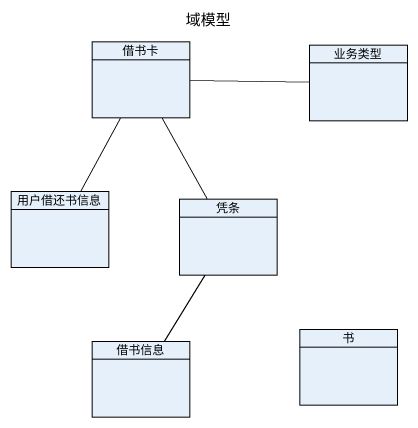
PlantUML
@startuml
title 域模型
hide circle
hide empty members
class 借书卡
class 业务类型
class 用户借还书信息
class 凭条
class 书
class 借书信息
借书卡 -right- 业务类型
借书卡 -- 用户借还书信息
借书卡 -- 凭条
凭条 -- 借书信息
@enduml
